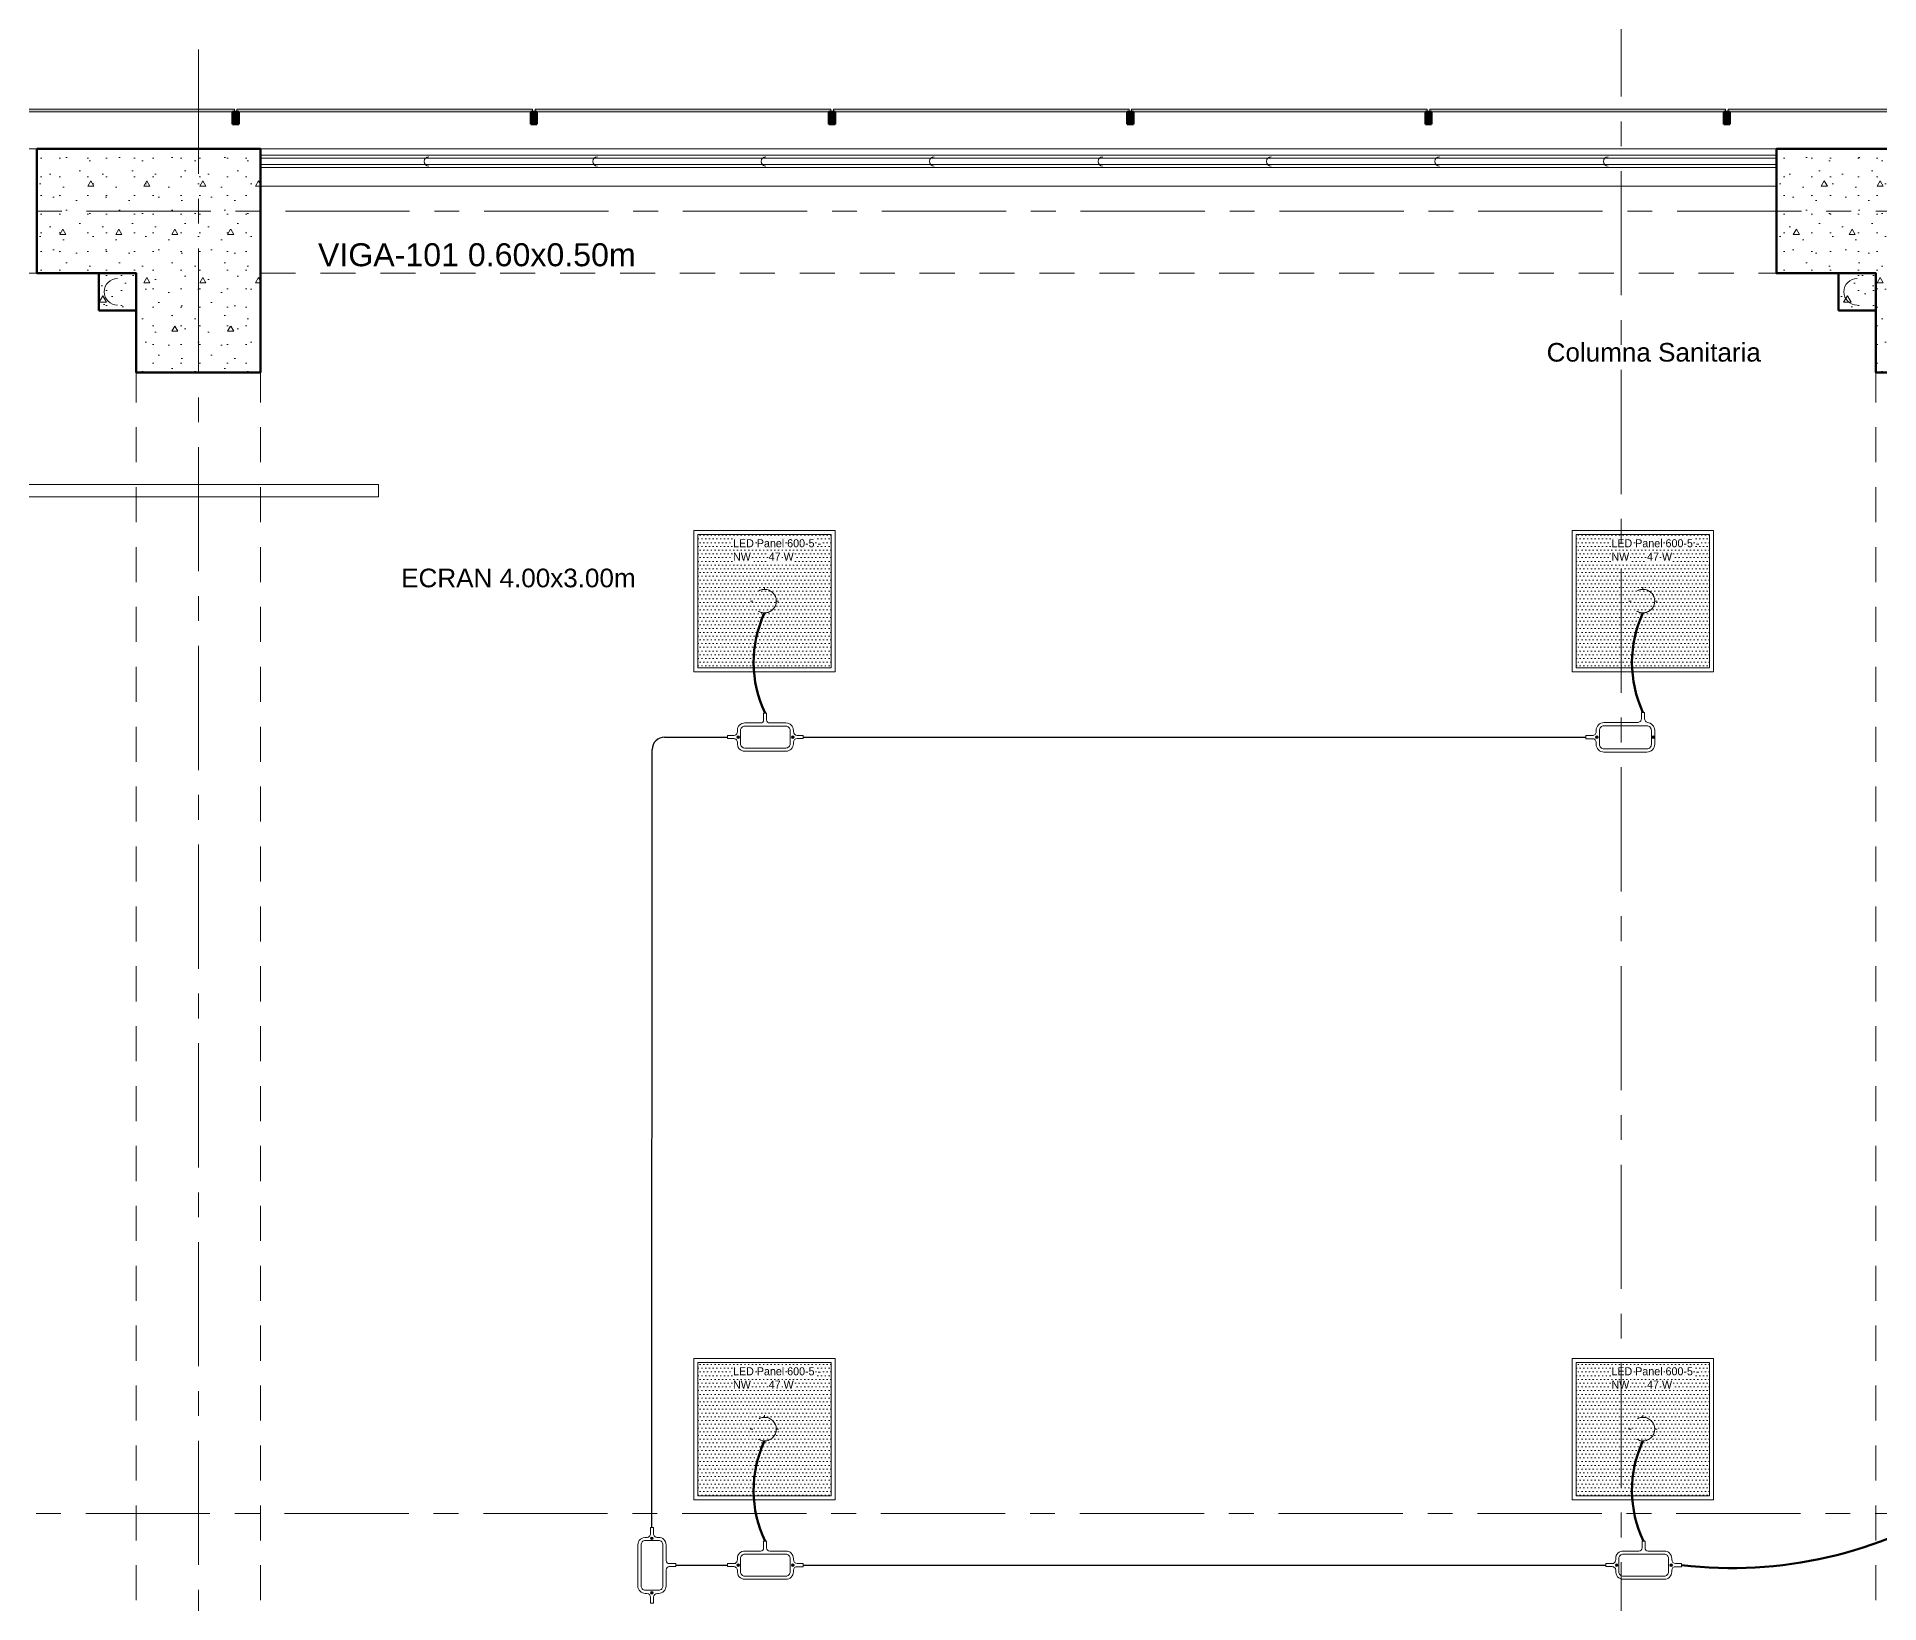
# Model space of a CAD drawing. Header units: inches. Extents: x -38 to 5698, y -33 to 92.
# Drawn here: x 413.67 to 421.08, y 34.05 to 40.35 of the extents above; entities that cross this region are included whole.
import ezdxf
from ezdxf.lldxf.tags import DXFTag

# ---------------------------------------------------------------- set-up
doc = ezdxf.new("R2010")
doc.units = ezdxf.units.IN
doc.header["$MEASUREMENT"] = 0
doc.set_wipeout_variables(frame=1)
for name, pattern in [('CONTINUA', [0]), ('DASHED', [0.75, 0.5, -0.25]), ('Hidden Line', [0.195611, 0.141111, -0.0545]), ('Punto & Raya', [0.65, 0.5, -0.075, 0, -0.075]), ('Wipeout_Contour', [1, 0, -1])]:
    doc.linetypes.add(name, pattern=pattern)
for name, color, linetype in [('02 _ ARQ _ ALB _ Ejes Generales', 7, 'Continuous'), ('02 _ ARQ _ ALB _ Muros Interiores', 7, 'Continuous'), ('02 _ ARQ _ EQP _ Mobiliario interior', 7, 'Continuous'), ('02 _ ARQ _ ZON _ Espacio.3D', 7, 'Continuous'), ('08 _ STR _ EXT _ 06 Columnas', 7, 'Continuous'), ('08 _ STR _ EXT _ 07 Losa Aligerada', 7, 'Continuous'), ('08 _ STR _ EXT _ 09 Vigas', 7, 'Continuous'), ('Acabado - Muros', 7, 'Continuous'), ('Estructura - Carga', 7, 'Continuous'), ('Interior - Escaleras & Barandillas', 7, 'Continuous'), ('Marcador - Secciones', 251, 'Continuous'), ('MEP - HVAC', 7, 'Continuous'), ('Notas - Etiquetas', 251, 'Continuous')]:
    doc.layers.add(name, color=color, linetype=linetype)
for name, color, linetype, lineweight in [('ALUMBRADO_CONDUIT', 30, 'CONDUIT1', 30), ('Bancas', 1, 'Continuous', 13), ('CABLEADO EXT.', 3, 'PVCSUBT', 30), ('Luminarias', 5, 'Continuous', 20), ('Simb_Alumbrado', 140, 'CONTINUA', 30)]:
    doc.layers.add(name, color=color, linetype=linetype, lineweight=lineweight)
doc.styles.add('Estilo_Generado_4', font='swisse.ttf')
doc.styles.add('{18b73a54-fa43-428c-adcb-c1c7bbdf2c84}', font='Simplex.shx')
tags = doc.linetypes.add('CONDUIT', pattern='A,1.5,-0.210535,["con",{18b73a54-fa43-428c-adcb-c1c7bbdf2c84},S=0.2,R=0,X=0,Y=-0.065594],-0.702384', length=2.412919).pattern_tags.tags
tags[6] = DXFTag(74, 10)
tags = doc.linetypes.add('CONDUIT1', pattern='A,1,-0.19772,["con",{18b73a54-fa43-428c-adcb-c1c7bbdf2c84},S=0.2,R=0,X=0,Y=-0.065594],-0.593642', length=1.791362).pattern_tags.tags
tags[6] = DXFTag(74, 10)
tags = doc.linetypes.add('PVCSUBT', pattern='A,0.6,-0.3,0.6,-0.075691,["PVC",Standard,S=0.2,R=0,X=0,Y=-0.093724],-0.621005', length=2.196696).pattern_tags.tags
tags[10] = DXFTag(74, 10)
pattern_1 = [(0, (370.00005, 6e-09), (0, 0.3897114), [0.024375, -0.200625]), (0, (370.11255, 0.19486), (0, 0.3897114), [0.024375, -0.200625]), (60, (370.00005, 6e-09), (-0.3375, 0.1948557), [0.024375, -0.200625]), (60, (370.22505, 6e-09), (-0.3375, 0.1948557), [0.024375, -0.200625]), (120, (370.02442, 6e-09), (0.3375, 0.1948557), [0.024375, -0.200625]), (120, (370.24942, 6e-09), (0.3375, 0.1948557), [0.024375, -0.200625]), (0, (370.00005, 0.0375), (0, 0.075), [0, -0.075, 0, -0.1125]), (45, (370.03755, 0.0375), (-0.05303301, 0.05303301), [0, -0.05625, 0, -0.09375])]
pattern_2 = [(0, (370.00005, 6e-09), (0, 0.3117692), [0.03, -0.15]), (0, (370.09005, 0.1559), (0, 0.3117692), [0.03, -0.15]), (60, (370.00005, 6e-09), (-0.27, 0.1558846), [0.03, -0.15]), (60, (370.18005, 6e-09), (-0.27, 0.1558846), [0.03, -0.15]), (120, (370.03005, 6e-09), (0.27, 0.1558846), [0.03, -0.15]), (120, (370.21005, 6e-09), (0.27, 0.1558846), [0.03, -0.15]), (0, (370.000046, 0.03), (0, 0.06), [0, -0.06, 0, -0.090000004]), (45, (370.030046, 0.03), (-0.04242641, 0.04242641), [0, -0.045, 0, -0.075000003])]

# ---------------------------------------------------------------- blocks, each defined once
blk = doc.blocks.new('*U270')
at = {"layer": 'Luminarias', "linetype": 'DASHED', "lineweight": 0, "ltscale": 0.05}
blk.add_lwpolyline([(0, -0.0045), (0, 0.0045)], dxfattribs=at)
blk = doc.blocks.new('*U271')
at = {"color": 0, "linetype": 'ByBlock', "lineweight": -2, "transparency": 16777216}
for p, rotation in [((-0.05, 0), 90), ((0, -0.05), 180), ((0.05, 0), 269.9999999999999)]:
    blk.add_blockref('*U270', p, dxfattribs=dict(at, rotation=rotation))
blk.add_blockref('*U270', (0, 0.05), dxfattribs=at)
blk = doc.blocks.new('PANEL LED 50W')
at = {"layer": 'Luminarias'}
h = blk.add_hatch(dxfattribs=at)
h.set_pattern_fill('DOTS', color=4, scale=0.009097)
h.set_pattern_definition([(0, (0, -2e-14), (0.0072206, 0.01444116), [0, -0.01444116])])
h.paths.add_polyline_path([(-0.2574, -0.2574), (0.2574, -0.2574), (0.2574, 0.2574), (-0.2574, 0.2574)])
h.paths.add_polyline_path([(-0.1296, 0.0974), (0.1849, 0.0974), (0.1849, 0.2469), (-0.1296, 0.2469)], flags=24)
at = {"layer": 'Luminarias', "color": 4, "lineweight": 0}
for points in [[(-0.2729, 0.2729), (0.2729, 0.2729), (0.2729, -0.2729), (-0.2729, -0.2729)], [(-0.2574, -0.2574), (0.2574, -0.2574), (0.2574, 0.2574), (-0.2574, 0.2574)]]:
    blk.add_lwpolyline(points, close=True, dxfattribs=at)
at = {"layer": 'Luminarias', "color": 4, "linetype": 'DASHED', "lineweight": 0, "ltscale": 0.01}
blk.add_circle((0, 0), 0.0455, dxfattribs=at)
at = {"color": 4}
blk.add_blockref('*U271', (0, 0), dxfattribs=at)
at = {"layer": 'Luminarias', "color": 4, "insert": (-0.1218, 0.2392), "char_height": 0.030929, "width": 0.382855, "attachment_point": 1}
blk.add_mtext('{\\Ftxt|c0;LED Panel 600-5 - NW      47 W}', dxfattribs=at)
blk = doc.blocks.new('lumin 47')
at = {"layer": 'ALUMBRADO_CONDUIT', "xscale": 1.041283452965173, "yscale": 1.041283452965173, "zscale": 1.041283452965173}
blk.add_blockref('PANEL LED 50W', (-76.251, 24.2433), dxfattribs=at)
blk = doc.blocks.new('oval t')
at = {"layer": 'Simb_Alumbrado', "lineweight": 13}
blk.add_lwpolyline([(0.0141, 0.0102, -0.414214), (0.0041, 0.0202), (0.0041, 0.0416), (-0.0056, 0.0416), (-0.0056, 0.0202, -0.414214), (-0.0156, 0.0102), (-0.0659, 0.0102, 0.414214), (-0.0899, -0.0138), (-0.0899, -0.0183, -0.414214), (-0.1019, -0.0303), (-0.1213, -0.0303), (-0.1213, -0.04), (-0.1016, -0.04, -0.451917), (-0.0897, -0.0535, 0.451917), (-0.0659, -0.0805), (0.0659, -0.0805, 0.414214), (0.0899, -0.0566), (0.0899, -0.0512, -0.398753), (0.1019, -0.0401), (0.1213, -0.0401), (0.1213, -0.0304), (0.1019, -0.0304, -0.368669), (0.0899, -0.0176), (0.0899, -0.0138, 0.414214), (0.0659, 0.0102), (0.0141, 0.0102)], format="xyb", dxfattribs=at)
blk.add_lwpolyline([(-0.0659, 0), (0.0659, 0, -0.414214), (0.0797, -0.0138), (0.0797, -0.0566, -0.414214), (0.0659, -0.0703), (-0.0659, -0.0703, -0.414214), (-0.0797, -0.0566), (-0.0797, -0.0138, -0.414214)], format="xyb", close=True, dxfattribs=at)
for points in [[(-0.0911, -0.0352), (-0.0828, -0.0352)], [(-0.0869, -0.031), (-0.0869, -0.0394)], [(0.0837, -0.0352), (0.0921, -0.0352)], [(0.0879, -0.031), (0.0879, -0.0394)]]:
    blk.add_lwpolyline(points, dxfattribs=at)
for centre in [(-0.0869, -0.0352), (0.0879, -0.0352)]:
    blk.add_circle(centre, 0.00419, dxfattribs=at)
blk = doc.blocks.new('CAJA OVAL TIPO L')
at = {"layer": 'Simb_Alumbrado', "lineweight": 13}
blk.add_lwpolyline([(-0.0491, -0.079), (-0.0491, -0.0343, -0.380413), (-0.0258, -0.0088), (-0.0258, -0.0088, 0.341426), (-0.0164, 0.0033), (-0.0164, 0.0236), (-0.0063, 0.0236), (-0.0063, 0.0033, 0.414214), (0.0063, -0.0092), (0.1138, -0.0092, -0.414214), (0.1388, -0.0343), (0.1388, -0.0382, 0.414214), (0.1513, -0.0508), (0.1716, -0.0508), (0.1716, -0.0609), (0.1513, -0.0609, 0.414214), (0.1388, -0.0734), (0.1388, -0.079, -0.414214), (0.1138, -0.104), (-0.0241, -0.104, -0.414214), (-0.0491, -0.079, 0.414214)], format="xyb", dxfattribs=at)
for points in [[(-0.0483, -0.0558), (-0.0395, -0.0558)], [(-0.0439, -0.0514), (-0.0439, -0.0602)], [(0.1323, -0.0558), (0.1411, -0.0558)], [(0.1367, -0.0514), (0.1367, -0.0602)]]:
    blk.add_lwpolyline(points, dxfattribs=at)
blk.add_lwpolyline([(-0.0241, -0.0199), (0.1138, -0.0199, -0.414214), (0.1282, -0.0343), (0.1282, -0.079, -0.414214), (0.1138, -0.0934), (-0.0241, -0.0934, -0.414214), (-0.0384, -0.079), (-0.0384, -0.0343, -0.414214)], format="xyb", close=True, dxfattribs=at)
for centre in [(-0.0439, -0.0558), (0.1367, -0.0558)]:
    blk.add_circle(centre, 0.00438, dxfattribs=at)

msp = doc.modelspace()

# ---------------------------------------------------------------- hatches: boundary and pattern name
at = {"layer": 'Acabado - Muros', "linetype": 'Continuous', "lineweight": 9}
for points in [[(413.275, 40.06), (413.275, 40.05), (414.465, 40.05), (414.465, 40.06)], [(414.475, 40.06), (414.475, 40.05), (415.665, 40.05), (415.665, 40.06)], [(415.675, 40.06), (415.675, 40.05), (416.865, 40.05), (416.865, 40.06)], [(416.875, 40.06), (416.875, 40.05), (418.065, 40.05), (418.065, 40.06)], [(418.075, 40.06), (418.075, 40.05), (419.265, 40.05), (419.265, 40.06)], [(419.275, 40.06), (419.275, 40.05), (420.465, 40.05), (420.465, 40.06)], [(420.475, 40.06), (420.475, 40.05), (421.665, 40.05), (421.665, 40.06)]]:
    msp.add_hatch(color=250, dxfattribs=at).paths.add_polyline_path(points)
at = {"layer": 'Acabado - Muros', "linetype": 'Continuous', "lineweight": 0}
for points in [[(414.4575, 40), (414.4825, 40), (414.4825, 40.05), (414.4575, 40.05)], [(415.6575, 40), (415.6825, 40), (415.6825, 40.05), (415.6575, 40.05)], [(416.8575, 40), (416.8825, 40), (416.8825, 40.05), (416.8575, 40.05)], [(418.0575, 40), (418.0825, 40), (418.0825, 40.05), (418.0575, 40.05)], [(419.2575, 40), (419.2825, 40), (419.2825, 40.05), (419.2575, 40.05)], [(420.4575, 40), (420.4825, 40), (420.4825, 40.05), (420.4575, 40.05)]]:
    msp.add_hatch(color=254, dxfattribs=at).paths.add_polyline_path(points)
at = {"layer": 'Estructura - Carga', "linetype": 'Continuous', "lineweight": 13}
h = msp.add_hatch(dxfattribs=at)
h.set_pattern_fill('HORMIGÓN_ARMADO_0002', color=251, style=0, pattern_type=2)
h.set_pattern_definition(pattern_2)
h.paths.add_polyline_path([(413.92, 39.25), (414.07, 39.25), (414.07, 39.4), (413.92, 39.4)])
h = msp.add_hatch(dxfattribs=at)
h.set_pattern_fill('HORMIGÓN_ARMADO_0002', color=251, style=0, pattern_type=2)
h.set_pattern_definition(pattern_2)
h.paths.add_polyline_path([(420.92, 39.25), (421.07, 39.25), (421.07, 39.4), (420.92, 39.4)])

# ---------------------------------------------------------------- linework, layer by layer
at = {"layer": '02 _ ARQ _ ALB _ Ejes Generales', "color": 251, "linetype": 'Punto & Raya', "lineweight": 13}
for p, q in [((414.32, 45.9), (414.32, 2.05)), ((425.57, 39.65), (374.8454, 39.65))]:
    msp.add_line(p, q, dxfattribs=at)
at = {"layer": '02 _ ARQ _ EQP _ Mobiliario interior', "color": 175, "linetype": 'Continuous', "lineweight": 13, "flags": 128}
msp.add_lwpolyline([(411.045, 38.4999), (415.045, 38.4999), (415.045, 38.5499), (411.045, 38.5499)], close=True, dxfattribs=at)
at = {"layer": '02 _ ARQ _ ZON _ Espacio.3D', "color": 254, "linetype": 'Continuous', "lineweight": 0, "flags": 128}
msp.add_lwpolyline([(421.42, 39), (421.07, 39), (421.07, 39.4), (420.67, 39.4), (420.67, 39.7505), (414.57, 39.7505), (414.57, 39), (414.07, 39), (414.07, 39.4), (413.67, 39.4), (413.67, 39.7505)], dxfattribs=at)
at = {"layer": '08 _ STR _ EXT _ 07 Losa Aligerada', "color": 254, "linetype": 'Continuous', "lineweight": 18, "flags": 128}
msp.add_lwpolyline([(421.57, 26.75), (421.57, 39.9), (405.9259, 39.9), (405.9259, 40.9), (401.2188, 40.9), (401.2188, 39.9), (396.1353, 39.9)], dxfattribs=at)
at = {"layer": '08 _ STR _ EXT _ 09 Vigas', "color": 251, "linetype": 'Hidden Line', "lineweight": 13}
for p, q in [((407.57, 39.4), (414.07, 39.4)), ((414.07, 30.2), (414.07, 39.4)), ((414.57, 39.4), (421.07, 39.4)), ((414.57, 30.2), (414.57, 39.4)), ((421.07, 30.2), (421.07, 39.4))]:
    msp.add_line(p, q, dxfattribs=at)
at = {"layer": 'Acabado - Muros', "color": 7, "linetype": 'Continuous', "lineweight": 60}
for p, q in [((414.4825, 40.05), (414.4575, 40.05)), ((414.4575, 40.05), (414.4575, 40)), ((414.4825, 40.05), (414.4825, 40)), ((415.6575, 40.05), (415.6575, 40)), ((415.6825, 40.05), (415.6575, 40.05)), ((415.6825, 40.05), (415.6825, 40)), ((416.8575, 40.05), (416.8575, 40)), ((416.8825, 40.05), (416.8575, 40.05)), ((416.8825, 40.05), (416.8825, 40)), ((418.0575, 40.05), (418.0575, 40)), ((418.0825, 40.05), (418.0575, 40.05)), ((418.0825, 40.05), (418.0825, 40)), ((419.2575, 40.05), (419.2575, 40)), ((419.2825, 40.05), (419.2575, 40.05)), ((419.2825, 40.05), (419.2825, 40)), ((420.4575, 40.05), (420.4575, 40)), ((420.4825, 40.05), (420.4575, 40.05)), ((420.4825, 40.05), (420.4825, 40)), ((414.4825, 40), (414.4575, 40)), ((415.6825, 40), (415.6575, 40)), ((416.8825, 40), (416.8575, 40)), ((418.0825, 40), (418.0575, 40)), ((419.2825, 40), (419.2575, 40)), ((420.4825, 40), (420.4575, 40))]:
    msp.add_line(p, q, dxfattribs=at)
at = {"layer": 'Acabado - Muros', "color": 7, "linetype": 'Continuous', "lineweight": 13, "flags": 128}
for points in [[(413.275, 40.06), (413.275, 40.05), (414.465, 40.05), (414.465, 40.06)], [(414.475, 40.06), (414.475, 40.05), (415.665, 40.05), (415.665, 40.06)], [(415.675, 40.06), (415.675, 40.05), (416.865, 40.05), (416.865, 40.06)], [(416.875, 40.06), (416.875, 40.05), (418.065, 40.05), (418.065, 40.06)], [(418.075, 40.06), (418.075, 40.05), (419.265, 40.05), (419.265, 40.06)], [(419.275, 40.06), (419.275, 40.05), (420.465, 40.05), (420.465, 40.06)], [(420.475, 40.06), (420.475, 40.05), (421.665, 40.05), (421.665, 40.06)]]:
    msp.add_lwpolyline(points, close=True, dxfattribs=at)
at = {"layer": 'ALUMBRADO_CONDUIT', "color": 30, "lineweight": 30, "ltscale": 0.4, "true_color": 0xf26722}
for p, q in [((416.1961, 37.5326, -0.0001), (416.4493, 37.5326, -0.0001)), ((416.7535, 37.5326), (419.9033, 37.5326)), ((416.1452, 34.3504, -0.0001), (416.1461, 37.4827, -0.0001)), ((416.2415, 34.1993, -0.0001), (416.4493, 34.1993, -0.0001)), ((416.7535, 34.1993), (419.9837, 34.1993))]:
    msp.add_line(p, q, dxfattribs=at)
msp.add_arc((416.1961, 37.4826, -0.0001), 0.05, 90, 179.98381, dxfattribs=at)
at = {"layer": 'CABLEADO EXT.', "color": 3, "lineweight": 80}
for centre, radius, start, end in [((417.0276, 37.8331), 0.4735, 155.07329, 205.54456), ((420.565, 37.8324), 0.4764, 155.15063, 204.84937), ((417.0276, 34.4997), 0.4735, 155.07329, 205.54456), ((420.5621, 34.4997), 0.4735, 155.07329, 205.54456), ((420.4896, 35.9157), 1.7282, 263.30143, 302.57415)]:
    msp.add_arc(centre, radius, start, end, dxfattribs=at)
at = {"layer": 'Estructura - Carga', "color": 7, "linetype": 'Continuous', "lineweight": 80, "flags": 128}
for points in [[(413.92, 39.25), (414.07, 39.25), (414.07, 39.4), (413.92, 39.4)], [(420.92, 39.25), (421.07, 39.25), (421.07, 39.4), (420.92, 39.4)]]:
    msp.add_lwpolyline(points, close=True, dxfattribs=at)
at = {"layer": 'Marcador - Secciones', "color": 251, "linetype": 'Punto & Raya', "lineweight": 13}
msp.add_line((374.6667, 34.4067), (425.9403, 34.4067), dxfattribs=at)
at = {"layer": 'MEP - HVAC', "color": 7, "linetype": 'Continuous', "lineweight": 13, "flags": 128}
for points in [[(413.995, 39.379, 1), (413.995, 39.271, 1)], [(420.995, 39.379, 1), (420.995, 39.271, 1)]]:
    msp.add_lwpolyline(points, format="xyb", dxfattribs=at)

# ---------------------------------------------------------------- block references
for p in [(492.8492, 13.8367), (496.3836, 13.8367), (492.8492, 10.5034), (496.3836, 10.5034)]:
    msp.add_blockref('lumin 47', p)
at = {"layer": 'ALUMBRADO_CONDUIT', "linetype": 'CONDUIT', "lineweight": 30, "xscale": -1.253906979044094, "yscale": 1.253906979044094, "zscale": 1.253906979044094}
msp.add_blockref('CAJA OVAL TIPO L', (420.1185, 37.6026), dxfattribs=at)
at = {"layer": 'Bancas', "color": 252, "true_color": 0x939598, "xscale": 1.253906979044094, "yscale": 1.253906979044094, "zscale": 1.253906979044094}
for p in [(416.6014, 37.5767), (416.6014, 34.2434), (420.1359, 34.2434)]:
    msp.add_blockref('oval t', p, dxfattribs=at)
at = {"layer": 'Bancas', "color": 252, "true_color": 0x939598, "xscale": 1.253906979044094, "yscale": 1.253906979044094, "zscale": 1.253906979044094, "rotation": 270}
msp.add_blockref('oval t', (416.1893, 34.1983, -0.0001), dxfattribs=at)

# ---------------------------------------------------------------- texts
at = {"layer": 'Notas - Etiquetas', "color": 8, "linetype": 'Continuous', "lineweight": 13, "insert": (414.8012, 39.4267), "char_height": 0.0925, "attachment_point": 7, "style": 'Estilo_Generado_4'}
msp.add_mtext('\\A1;{\\pql;\\fSwis721 Ex BT|b0|i0|c0|p34;VIGA-101\\fSwis721 Ex BT|b0|i0|c0|p34; \\fSwis721 Ex BT|b0|i0|c0|p34;0.60\\fSwis721 Ex BT|b0|i0|c0|p34;x\\fSwis721 Ex BT|b0|i0|c0|p34;0.50\\fSwis721 Ex BT|b0|i0|c0|p34;m}', dxfattribs=at)
at = {"layer": 'Notas - Etiquetas', "color": 8, "linetype": 'Continuous', "lineweight": 35, "char_height": 0.075, "attachment_point": 4, "style": 'Estilo_Generado_4'}
for s, insert in [('\\A1;{\\pql;\\fSwis721 Ex BT|b0|i0|c0|p34;Columna Sanitaria}', (419.7452, 39.0811)), ('\\A1;{\\pql;\\fSwis721 Ex BT|b0|i0|c0|p34;ECRAN 4.00x3.00m}', (415.1361, 38.1726))]:
    msp.add_mtext(s, dxfattribs=dict(at, insert=insert))

# ---------------------------------------------------------------- next in the draw order: wipeouts: each hides what was drawn before it
at = {"color": 254, "linetype": 'Wipeout_Contour', "lineweight": 0, "ltscale": 13028.79832}
msp.add_wipeout([(407.77, 39.75), (413.67, 39.75), (413.67, 39.9), (407.77, 39.9)], dxfattribs=at).dxf.layer = '02 _ ARQ _ ALB _ Muros Interiores'
at = {"color": 254, "linetype": 'Wipeout_Contour', "lineweight": 0, "ltscale": 13056.396276}
msp.add_wipeout([(414.57, 39.75), (420.67, 39.75), (420.67, 39.9), (414.57, 39.9)], dxfattribs=at).dxf.layer = '02 _ ARQ _ ALB _ Muros Interiores'

# ---------------------------------------------------------------- next in the draw order: hatches: boundary and pattern name
at = {"layer": '08 _ STR _ EXT _ 06 Columnas', "linetype": 'Continuous', "lineweight": 9}
h = msp.add_hatch(dxfattribs=at)
h.set_pattern_fill('HORMIGÓN_EN_MASA_0002', style=0, pattern_type=2)
h.set_pattern_definition(pattern_1)
h.paths.add_polyline_path([(414.57, 39), (414.57, 39.9), (413.67, 39.9), (413.67, 39.4), (414.07, 39.4), (414.07, 39)])
h = msp.add_hatch(dxfattribs=at)
h.set_pattern_fill('HORMIGÓN_EN_MASA_0002', style=0, pattern_type=2)
h.set_pattern_definition(pattern_1)
h.paths.add_polyline_path([(421.57, 39), (421.57, 39.9), (420.67, 39.9), (420.67, 39.4), (421.07, 39.4), (421.07, 39)])

# ---------------------------------------------------------------- next in the draw order: linework, layer by layer
at = {"layer": '02 _ ARQ _ ALB _ Muros Interiores', "color": 7, "linetype": 'Continuous', "lineweight": 13, "flags": 128}
for points in [[(413.67, 39.9), (407.77, 39.9)], [(420.67, 39.9), (414.57, 39.9)], [(414.57, 39.75), (420.67, 39.75)]]:
    msp.add_lwpolyline(points, dxfattribs=at)
at = {"layer": '08 _ STR _ EXT _ 06 Columnas', "color": 7, "linetype": 'Continuous', "lineweight": 80, "flags": 128}
for points in [[(414.57, 39), (414.57, 39.9), (413.67, 39.9), (413.67, 39.4), (414.07, 39.4), (414.07, 39)], [(421.57, 39), (421.57, 39.9), (420.67, 39.9), (420.67, 39.4), (421.07, 39.4), (421.07, 39)]]:
    msp.add_lwpolyline(points, close=True, dxfattribs=at)
at = {"layer": '08 _ STR _ EXT _ 09 Vigas', "color": 251, "linetype": 'Hidden Line', "lineweight": 13}
msp.add_line((379.07, 39.9), (421.57, 39.9), dxfattribs=at)
at = {"layer": 'Interior - Escaleras & Barandillas', "color": 161, "linetype": 'Continuous', "lineweight": 13, "flags": 128}
msp.add_lwpolyline([(414.57, 39.875), (414.57, 39.825), (420.67, 39.825), (420.67, 39.875)], close=True, dxfattribs=at)
for points in [[(420.67, 39.8625), (414.57, 39.8625)], [(414.57, 39.8375), (420.67, 39.8375)]]:
    msp.add_lwpolyline(points, dxfattribs=at)
for points in [[(415.2478, 39.8688, 1), (415.2478, 39.8313)], [(415.9256, 39.8688, 1), (415.9256, 39.8313)], [(416.6034, 39.8688, 1), (416.6034, 39.8313)], [(417.2811, 39.8688, 1), (417.2811, 39.8313)], [(417.9589, 39.8688, 1), (417.9589, 39.8313)], [(418.6367, 39.8688, 1), (418.6367, 39.8313)], [(419.3145, 39.8688, 1), (419.3145, 39.8313)], [(419.9922, 39.8688, 1), (419.9922, 39.8313)]]:
    msp.add_lwpolyline(points, format="xyb", dxfattribs=at)
at = {"layer": 'Marcador - Secciones', "color": 251, "linetype": 'Punto & Raya', "lineweight": 13}
msp.add_line((420.0454, 46.2111), (420.0454, 0.9472), dxfattribs=at)

doc.saveas('drawing.dxf')
